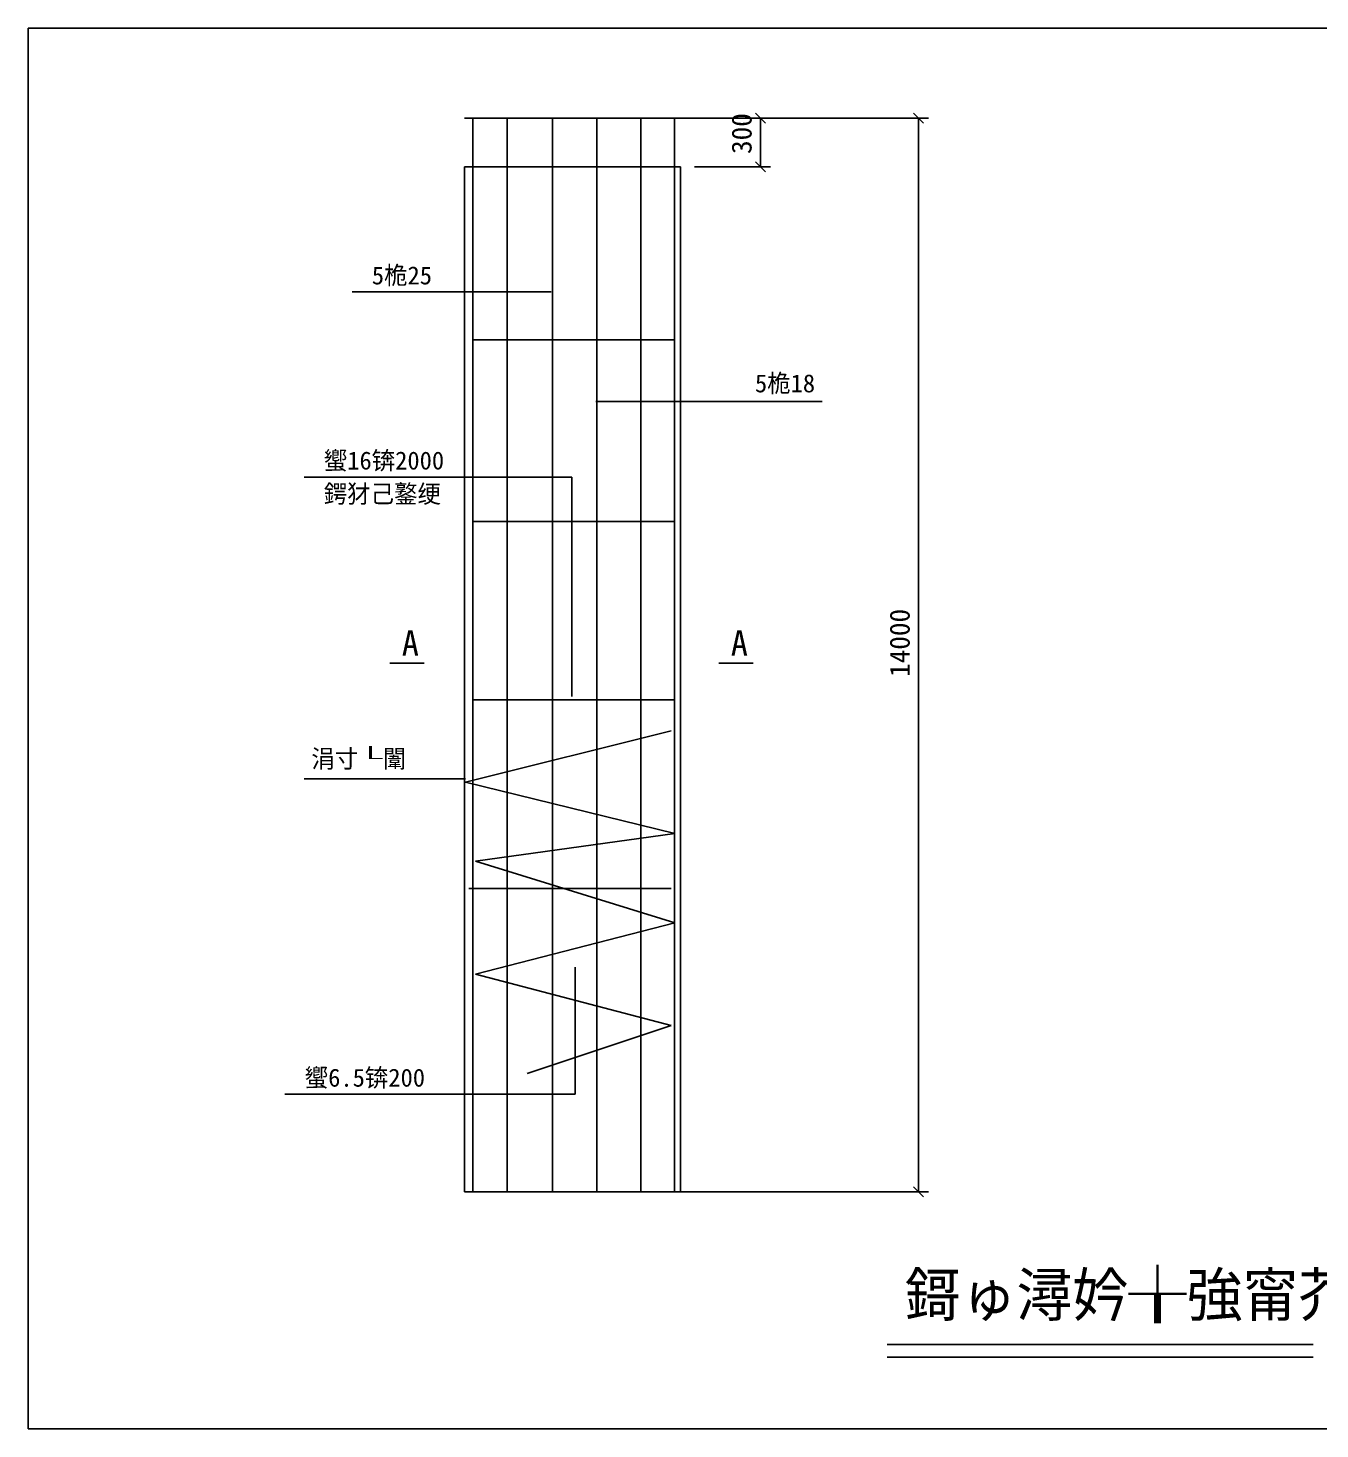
# Model space of a CAD drawing. Header units: metres. Extents: x 0 to 297, y 0 to 210.
# Drawn here: x 0 to 193.7, y 0 to 210 of the extents above; entities that cross this region are included whole.
import ezdxf

# ---------------------------------------------------------------- set-up
doc = ezdxf.new("R2010")
doc.units = ezdxf.units.M
doc.layers.add(' ', color=7, linetype='Continuous')

msp = doc.modelspace()

# ---------------------------------------------------------------- linework, layer by layer
at = {"layer": ' '}
for p, q in [((54.25, 114.78), (59.39, 114.78)), ((103.58, 114.78), (108.72, 114.78))]:
    msp.add_line(p, q, dxfattribs=at)
for p, q in [((297, 210), (0, 210)), ((0, 210), (0, 0)), ((97.85, 196.5), (65.45, 196.5)), ((66.71, 196.5), (66.71, 35.55)), ((71.85, 196.5), (71.85, 35.55)), ((78.64, 196.5), (78.64, 35.55)), ((85.27, 196.5), (85.27, 35.55)), ((91.89, 196.5), (91.89, 35.55)), ((91.9, 196.5), (134.99, 196.5)), ((96.95, 196.5), (96.95, 35.55)), ((99.95, 196.5), (111.3, 196.5)), ((110.55, 195.75), (109.05, 197.25)), ((109.8, 196.5), (109.8, 189.18)), ((134.24, 195.75), (132.74, 197.25)), ((133.49, 196.5), (133.49, 35.55)), ((65.45, 189.18), (65.45, 35.55)), ((97.85, 189.18), (65.45, 189.18)), ((97.85, 189.18), (97.85, 35.55)), ((99.95, 189.18), (111.3, 189.18)), ((109.05, 189.93), (110.55, 188.43)), ((78.43, 170.45), (48.59, 170.45)), ((66.6, 163.25), (96.96, 163.25)), ((85.12, 154), (119.08, 154)), ((49.1, 142.69), (41.39, 142.69)), ((81.52, 142.69), (49.1, 142.69)), ((81.52, 109.8), (81.52, 142.69)), ((66.6, 136.01), (96.96, 136.01)), ((66.6, 109.29), (96.96, 109.29)), ((96.44, 104.66), (65.57, 96.95)), ((41.39, 97.47), (58.88, 97.47)), ((58.88, 97.47), (65.57, 97.47)), ((65.57, 96.95), (96.96, 89.25)), ((96.96, 89.25), (67.11, 85.13)), ((67.11, 85.13), (96.96, 75.88)), ((66.08, 81.02), (96.44, 81.02)), ((96.96, 75.88), (67.11, 68.17)), ((67.11, 68.17), (96.44, 60.47)), ((82.04, 69.2), (82.04, 50.19)), ((96.44, 60.47), (74.83, 53.27)), ((82.04, 50.19), (38.53, 50.19)), ((46.24, 50.19), (38.53, 50.19)), ((132.74, 36.3), (134.24, 34.8)), ((97.85, 35.55), (65.45, 35.55)), ((91.32, 35.55), (134.99, 35.55)), ((96.95, 35.55), (97.85, 35.55)), ((128.83, 12.68), (192.69, 12.68)), ((128.83, 10.78), (192.69, 10.78)), ((0, 0), (297, 0))]:
    msp.add_line(p, q)

# ---------------------------------------------------------------- texts
for s, height, p in [('5桅25', 2.7, (51.55, 171.57)), ('5桅18', 2.7, (108.99, 155.39)), ('蠁16锛2000', 2.7, (44.35, 143.82)), ('鍔犲己鐜绠', 2.7, (44.35, 138.83)), ('A', 3.78, (56.04, 115.91)), ('A', 3.78, (105.37, 115.91)), ('涓寸┖闈', 2.7, (42.49, 99.12)), ('蠁6.5锛200', 2.7, (41.49, 51.31))]:
    msp.add_text(s, height=height, dxfattribs=at).set_placement(p)
for s, p in [('300', (108.49, 191.12)), ('14000', (132.19, 112.73))]:
    msp.add_text(s, height=3, rotation=90).set_placement(p)
msp.add_text('鎶ゅ潯妗╁強甯芥侀厤绛嬪浘', height=6.44).set_placement((131.47, 16.91))

doc.saveas('drawing.dxf')
